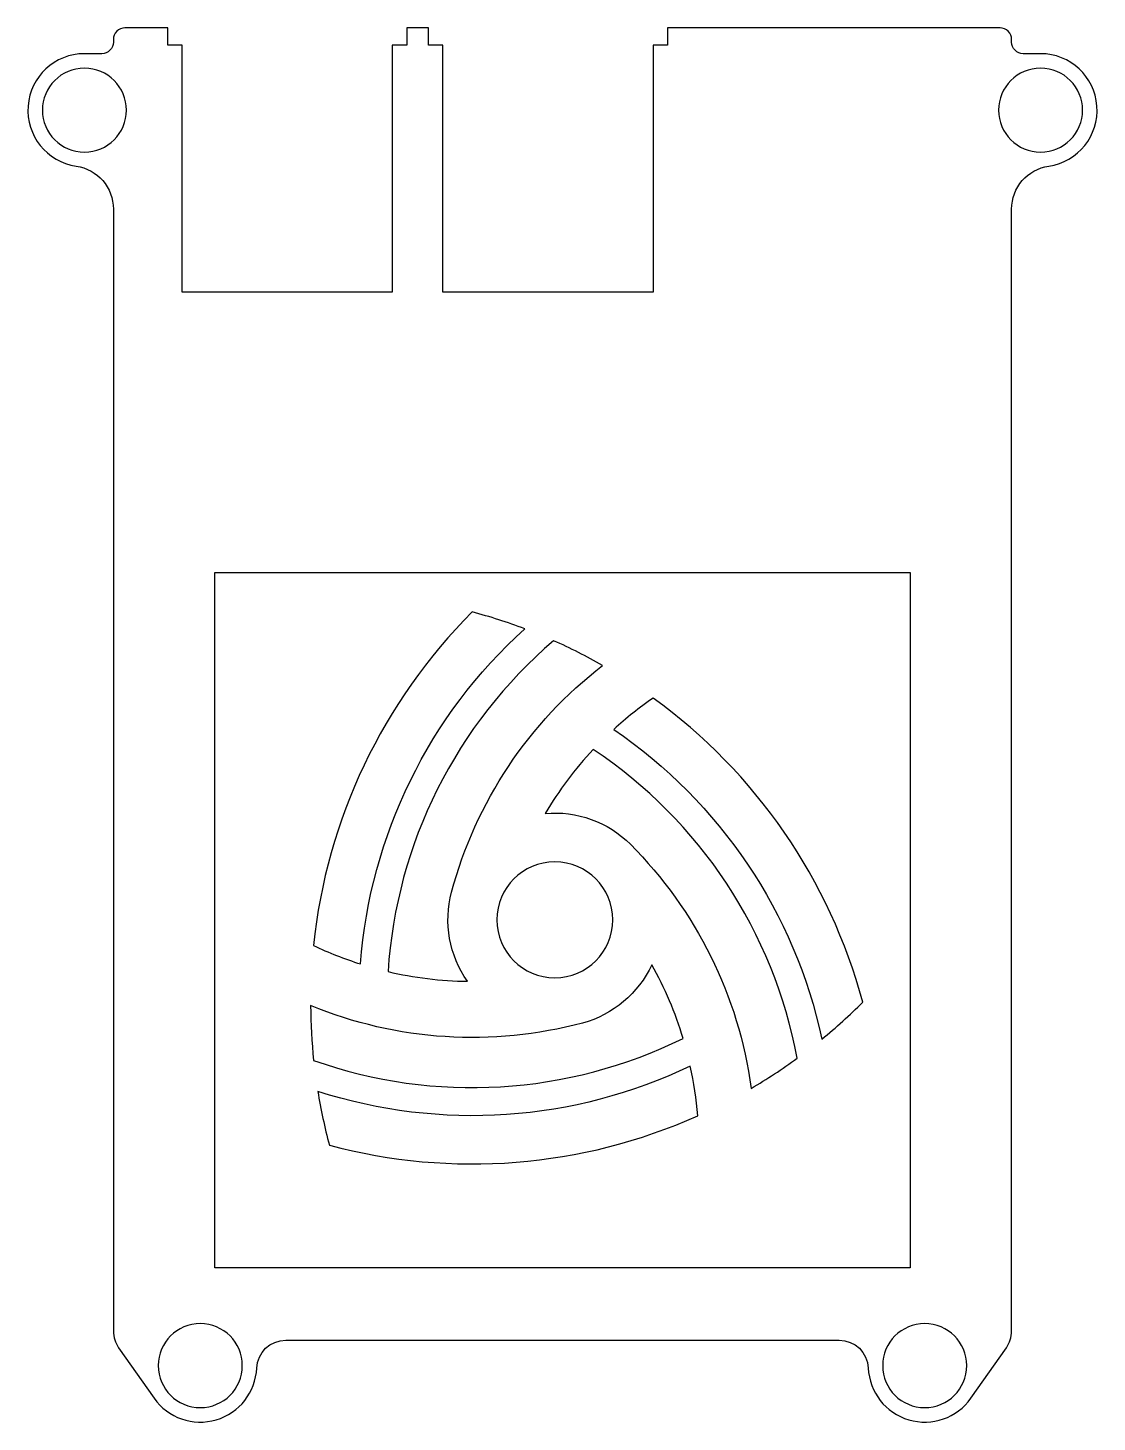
# Model space of a CAD drawing. Header units: millimetres. Extents: x -67.9 to 5.9, y -100.7 to -4.4.
import ezdxf

# ---------------------------------------------------------------- set-up
doc = ezdxf.new("R2010")
doc.units = ezdxf.units.MM
doc.layers.get('0').update_dxf_attribs({"linetype": 'CONTINUOUS'})

msp = doc.modelspace()

# ---------------------------------------------------------------- linework, layer by layer
for points in [[(-61.2, -4.4, 0.414214), (-62, -5.2), (-62, -5.38, -0.414214), (-62.8, -6.18), (-64, -6.18, 0.929802), (-64.565, -13.939, -0.372229), (-62, -16.907), (-62, -94.367, 0.1545), (-61.636, -95.518), (-59.19, -98.994, 0.716197), (-52.104, -96.915, -0.401853), (-50.105, -95), (-11.895, -95, -0.401853), (-9.896, -96.915, 0.716197), (-2.81, -98.994), (-0.364, -95.518, 0.1545), (0, -94.367), (0, -16.907, -0.372229), (2.565, -13.939, 0.929802), (2, -6.18), (0.8, -6.18, -0.414214), (0, -5.38), (0, -5.2, 0.414214), (-0.8, -4.4), (-23.75, -4.4), (-23.75, -5.6), (-24.75, -5.6), (-24.75, -22.65), (-39.25, -22.65), (-39.25, -5.6), (-40.25, -5.6), (-40.25, -4.4), (-41.75, -4.4), (-41.75, -5.6), (-42.75, -5.6), (-42.75, -22.65), (-57.25, -22.65), (-57.25, -5.6), (-58.25, -5.6), (-58.25, -4.4)], [(-48.186, -67.745, 0.034145), (-44.95, -69.022, -0.192097), (-33.611, -45.885, 0.024938), (-37.226, -44.72, 0.172251)], [(-28.231, -48.415, 0.024855), (-31.611, -46.707, 0.202464), (-43.044, -69.548, 0.05429), (-37.564, -70.218, -0.222201), (-38.655, -64.067, -0.164374)], [(-24.74, -50.663, 0.034155), (-27.465, -52.827, -0.192093), (-13.094, -74.213, 0.024914), (-10.28, -71.666, 0.172251)], [(-17.977, -77.609, 0.024879), (-14.806, -75.534, 0.20246), (-28.873, -54.215, 0.054332), (-32.196, -58.63, -0.222516), (-26.316, -60.761, -0.164307)], [(-48.387, -71.898, 0.024861), (-48.176, -75.679, 0.20247), (-22.678, -74.158, 0.054321), (-24.839, -69.074, -0.222412), (-29.622, -73.099, -0.164322)], [(-21.67, -79.508, 0.0341), (-22.18, -76.072, -0.192098), (-47.888, -77.822, 0.024895), (-47.09, -81.53, 0.172251)]]:
    msp.add_lwpolyline(points, format="xyb", close=True)
msp.add_lwpolyline([(-55, -42), (-7, -42), (-7, -90), (-55, -90)], close=True)
at = {"extrusion": (0, 0, -1)}
for centre, radius in [((64, -10.08), 2.9), ((-2, -10.08), 2.9), ((31.531, -65.975), 4), ((56, -96.75), 2.9), ((6, -96.75), 2.9)]:
    msp.add_circle(centre, radius, dxfattribs=at)

doc.saveas('drawing.dxf')
